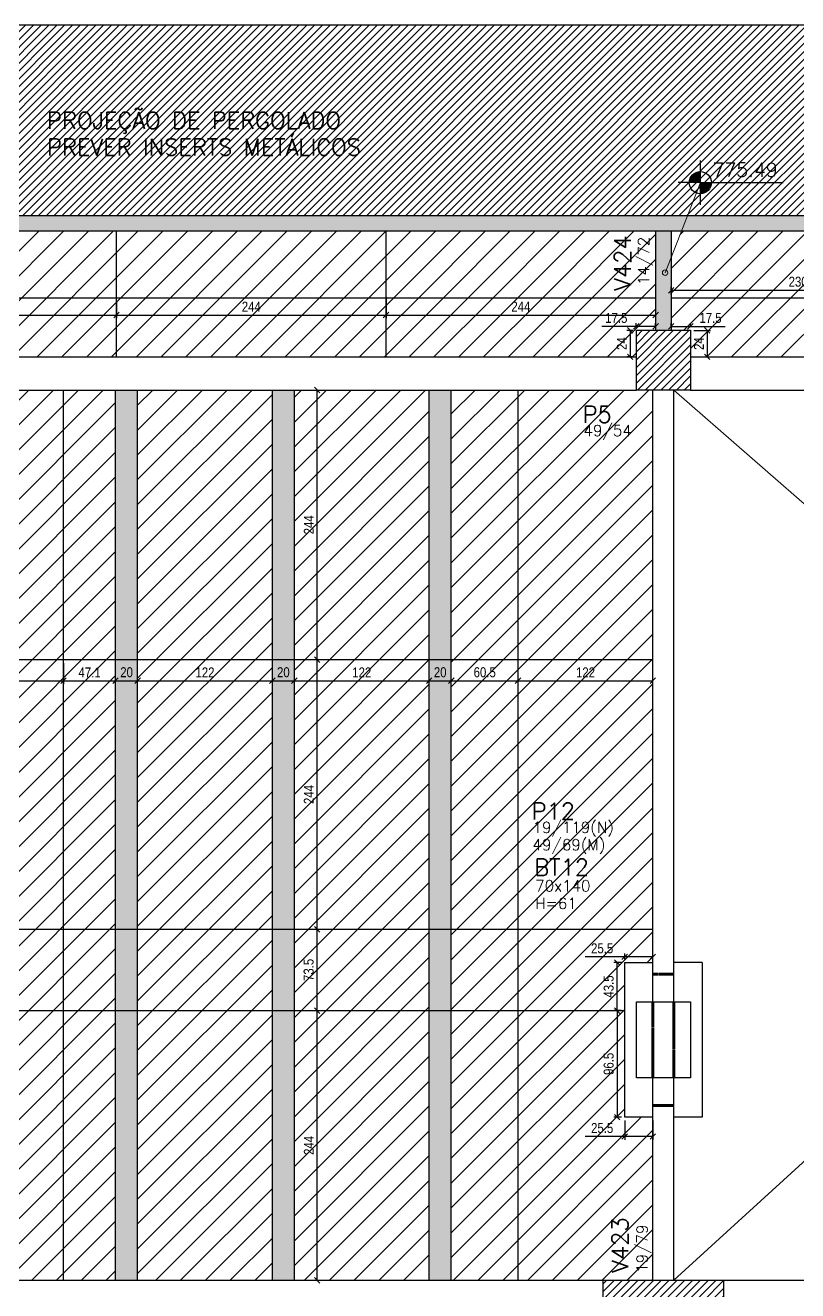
# Model space of a CAD drawing. Extents: x 8513 to 14085, y 7177 to 10799.
# Drawn here: x 10765 to 11464, y 8997 to 10142 of the extents above; entities that cross this region are included whole.
import ezdxf

# ---------------------------------------------------------------- set-up
doc = ezdxf.new("R2010")
doc.units = 0
doc.linetypes.add('FA_Tracejado_Pilar', pattern=[0.2, 0.1, -0.1])
for name, color, linetype in [('COTA', 241, 'Continuous'), ('Painéis', 200, 'Continuous'), ('Pilares', 5, 'Continuous'), ('VIGAS', 3, 'Continuous'), ('Vázio', 240, 'Continuous')]:
    doc.layers.add(name, color=color, linetype=linetype)
for name, color, linetype, lineweight in [('EST-PILAR', 7, 'Continuous', 9), ('EST-PILAR-TEXT', 7, 'Continuous', 9), ('EST-SIMB', 7, 'Continuous', 9), ('EST-SIMB-Spot Elevations', 7, 'Continuous', 9), ('EST-TEXT', 7, 'Continuous', 9), ('EST-VIGA', 7, 'Continuous', 30), ('EST-VIGA-TEXT', 7, 'Continuous', 9), ('Hachura', 253, 'Continuous', 9), ('REAPROVEITAMENTO', 7, 'Continuous', 9)]:
    doc.layers.add(name, color=color, linetype=linetype, lineweight=lineweight)
doc.styles.add('COTA TECNICA-50', font='techl___.ttf', dxfattribs={"height": 9})
doc.styles.add('RomanS_IV50', font='romans_IV50.ttf', dxfattribs={"height": 11.25})
doc.styles.add('RomanS_IV50_B', font='', dxfattribs={"height": 18.75})
doc.styles.add('RomanS_IV50_B_1', font='', dxfattribs={"height": 22.5})
doc.styles.get('RomanS_IV50_B').set_extended_font_data('RomanS_IV50', bold=True)
doc.styles.get('RomanS_IV50_B_1').set_extended_font_data('RomanS_IV50', bold=True)
doc.dimstyles.new('PAINEL', dxfattribs={"dimtxt": 9, "dimasz": 5, "dimexe": 3, "dimexo": 3, "dimgap": 3, "dimtad": 1, "dimdec": 1, "dimzin": 12, "dimdsep": 46, "dimtxsty": 'COTA TECNICA-50', "dimblk": 'OBLIQUE', "dimcen": 0, "dimclrd": 4, "dimclre": 4, "dimclrt": 1, "dimadec": 1, "dimazin": 3, "dimtfac": 1, "dimtdec": 1, "dimtmove": 0, "dimatfit": 3, "dimldrblk": 'OBLIQUE', "dimfxl": 1, "dimtolj": 1, "dimtzin": 12, "dimarcsym": 0})
pattern_1 = [(45, (9850.35, 9085.8404), (-3.535534, 3.535534), [])]
pattern_2 = [(45, (0, 166.471), (-11.22532, 11.22532), [])]

# ---------------------------------------------------------------- blocks, each defined once
blk = doc.blocks.new('Spot Elevations - Nivel_Planta-2363176-1º PAVIMENTO')
at = {"layer": 'EST-SIMB-Spot Elevations'}
h = blk.add_hatch(color=256, dxfattribs=at)
edge = h.paths.add_edge_path(flags=0)
edge.add_line((0, 0), (-0.2, 0))
edge.add_arc((0, 0), 0.2, 90, 180, ccw=False)
edge.add_line((0, 0.2), (0, 0))
h = blk.add_hatch(color=256, dxfattribs=at)
edge = h.paths.add_edge_path(flags=0)
edge.add_line((0, 0), (0.2, 0))
edge.add_arc((0, 0), 0.2, 270, 360, ccw=False)
edge.add_line((0, -0.2), (0, 0))
at = {"layer": 'EST-SIMB-Spot Elevations', "lineweight": 30}
for p, q in [((0, -0.4), (0, 0.4)), ((0, 0), (-0.4, 0)), ((0, 0), (1.5, 0))]:
    blk.add_line(p, q, dxfattribs=at)
at = {"layer": 'EST-SIMB-Spot Elevations'}
for p, q in [((0, -0.2), (0, 0.2)), ((0, -0.15), (0, 0.15))]:
    blk.add_line(p, q, dxfattribs=at)
at = {"layer": 'EST-SIMB-Spot Elevations', "lineweight": 30}
blk.add_circle((0, 0), 0.2, dxfattribs=at)
blk = doc.blocks.new('_Oblique')
at = {"color": 0, "linetype": 'ByBlock', "lineweight": -2}
blk.add_line((-0.5, -0.5), (0.5, 0.5), dxfattribs=at)
blk = doc.blocks.new('*D472')
at = {"layer": 'COTA', "color": 4, "lineweight": -2, "transparency": 16777216}
for p, q in [((11011.3, 9250.3), (11031.9, 9250.3)), ((11028.9, 9006.3), (11028.9, 9250.3)), ((11011.3, 9006.3), (11031.9, 9006.3))]:
    blk.add_line(p, q, dxfattribs=at)
at = {"layer": 'Defpoints', "color": 0, "transparency": 16777216}
for p in [(11008.3, 9250.3), (11028.9, 9250.3), (11008.3, 9006.3)]:
    blk.add_point(p, dxfattribs=at)
at = {"layer": 'COTA', "color": 4, "lineweight": -2, "transparency": 16777216, "xscale": 5, "yscale": 5, "zscale": 5}
for p, rotation in [((11028.9, 9250.3), 90), ((11028.9, 9006.3), 270)]:
    blk.add_blockref('_Oblique', p, dxfattribs=dict(at, rotation=rotation))
at = {"layer": 'COTA', "color": 1, "transparency": 16777216, "insert": (11021.4, 9128.3), "char_height": 9, "attachment_point": 5, "rotation": 90, "style": 'COTA TECNICA-50'}
blk.add_mtext('\\A1;244', dxfattribs=at)
blk = doc.blocks.new('*D473')
at = {"layer": 'COTA', "color": 4, "lineweight": -2, "transparency": 16777216}
for p, q in [((11028.9, 9250.3), (11028.9, 9323.8)), ((11011.3, 9250.3), (11031.9, 9250.3))]:
    blk.add_line(p, q, dxfattribs=at)
at = {"layer": 'Defpoints', "color": 0, "transparency": 16777216}
for p in [(11028.9, 9323.8), (11028.9, 9323.8), (11008.3, 9250.3)]:
    blk.add_point(p, dxfattribs=at)
at = {"layer": 'COTA', "color": 4, "lineweight": -2, "transparency": 16777216, "xscale": 5, "yscale": 5, "zscale": 5}
for p, rotation in [((11028.9, 9323.8), 90), ((11028.9, 9250.3), 270)]:
    blk.add_blockref('_Oblique', p, dxfattribs=dict(at, rotation=rotation))
at = {"layer": 'COTA', "color": 1, "transparency": 16777216, "insert": (11021.2, 9287.1), "char_height": 9, "attachment_point": 5, "rotation": 90, "style": 'COTA TECNICA-50'}
blk.add_mtext('\\A1;73.5', dxfattribs=at)
blk = doc.blocks.new('*D474')
at = {"layer": 'COTA', "color": 4, "lineweight": -2, "transparency": 16777216}
blk.add_line((11028.9, 9323.8), (11028.9, 9567.8), dxfattribs=at)
at = {"layer": 'Defpoints', "color": 0, "transparency": 16777216}
for p in [(11028.9, 9567.8), (11028.9, 9567.8), (11028.9, 9323.8)]:
    blk.add_point(p, dxfattribs=at)
at = {"layer": 'COTA', "color": 4, "lineweight": -2, "transparency": 16777216, "xscale": 5, "yscale": 5, "zscale": 5}
for p, rotation in [((11028.9, 9567.8), 90), ((11028.9, 9323.8), 270)]:
    blk.add_blockref('_Oblique', p, dxfattribs=dict(at, rotation=rotation))
at = {"layer": 'COTA', "color": 1, "transparency": 16777216, "insert": (11021.4, 9445.8), "char_height": 9, "attachment_point": 5, "rotation": 90, "style": 'COTA TECNICA-50'}
blk.add_mtext('\\A1;244', dxfattribs=at)
blk = doc.blocks.new('*D475')
at = {"layer": 'COTA', "color": 4, "lineweight": -2, "transparency": 16777216}
blk.add_line((11028.9, 9567.8), (11028.9, 9811.8), dxfattribs=at)
at = {"layer": 'Defpoints', "color": 0, "transparency": 16777216}
for p in [(11028.9, 9811.8), (11028.9, 9811.8), (11028.9, 9567.8)]:
    blk.add_point(p, dxfattribs=at)
at = {"layer": 'COTA', "color": 4, "lineweight": -2, "transparency": 16777216, "xscale": 5, "yscale": 5, "zscale": 5}
for p, rotation in [((11028.9, 9811.8), 90), ((11028.9, 9567.8), 270)]:
    blk.add_blockref('_Oblique', p, dxfattribs=dict(at, rotation=rotation))
at = {"layer": 'COTA', "color": 1, "transparency": 16777216, "insert": (11021.4, 9689.8), "char_height": 9, "attachment_point": 5, "rotation": 90, "style": 'COTA TECNICA-50'}
blk.add_mtext('\\A1;244', dxfattribs=at)
blk = doc.blocks.new('*D476')
at = {"layer": 'COTA', "color": 4, "lineweight": -2, "transparency": 16777216}
for p, q in [((10677.3, 9564.8), (10677.3, 9545.8)), ((10799.3, 9564.8), (10799.3, 9545.8)), ((10677.3, 9548.8), (10799.3, 9548.8))]:
    blk.add_line(p, q, dxfattribs=at)
at = {"layer": 'Defpoints', "color": 0, "transparency": 16777216}
for p in [(10677.3, 9567.8), (10799.3, 9567.8), (10799.3, 9548.8)]:
    blk.add_point(p, dxfattribs=at)
at = {"layer": 'COTA', "color": 4, "lineweight": -2, "transparency": 16777216, "xscale": 5, "yscale": 5, "zscale": 5, "rotation": 180}
blk.add_blockref('_Oblique', (10677.3, 9548.8), dxfattribs=at)
at = {"layer": 'COTA', "color": 4, "lineweight": -2, "transparency": 16777216, "xscale": 5, "yscale": 5, "zscale": 5}
blk.add_blockref('_Oblique', (10799.3, 9548.8), dxfattribs=at)
at = {"layer": 'COTA', "color": 1, "transparency": 16777216, "insert": (10738.3, 9556.3), "char_height": 9, "attachment_point": 5, "style": 'COTA TECNICA-50'}
blk.add_mtext('\\A1;122', dxfattribs=at)
blk = doc.blocks.new('*D477')
at = {"layer": 'COTA', "color": 4, "lineweight": -2, "transparency": 16777216}
for p, q in [((10799.3, 9564.8), (10799.3, 9545.8)), ((10799.3, 9548.8), (10846.4, 9548.8))]:
    blk.add_line(p, q, dxfattribs=at)
at = {"layer": 'Defpoints', "color": 0, "transparency": 16777216}
for p in [(10799.3, 9567.8), (10846.4, 9548.8), (10846.4, 9548.8)]:
    blk.add_point(p, dxfattribs=at)
at = {"layer": 'COTA', "color": 4, "lineweight": -2, "transparency": 16777216, "xscale": 5, "yscale": 5, "zscale": 5, "rotation": 180}
blk.add_blockref('_Oblique', (10799.3, 9548.8), dxfattribs=at)
at = {"layer": 'COTA', "color": 4, "lineweight": -2, "transparency": 16777216, "xscale": 5, "yscale": 5, "zscale": 5}
blk.add_blockref('_Oblique', (10846.4, 9548.8), dxfattribs=at)
at = {"layer": 'COTA', "color": 1, "transparency": 16777216, "insert": (10822.9, 9556.3), "char_height": 9, "attachment_point": 5, "style": 'COTA TECNICA-50'}
blk.add_mtext('\\A1;47.1', dxfattribs=at)
blk = doc.blocks.new('*D478')
at = {"layer": 'COTA', "color": 4, "lineweight": -2, "transparency": 16777216}
blk.add_line((10846.4, 9548.8), (10866.4, 9548.8), dxfattribs=at)
at = {"layer": 'Defpoints', "color": 0, "transparency": 16777216}
for p in [(10846.4, 9548.8), (10866.4, 9548.8), (10866.4, 9548.8)]:
    blk.add_point(p, dxfattribs=at)
at = {"layer": 'COTA', "color": 4, "lineweight": -2, "transparency": 16777216, "xscale": 5, "yscale": 5, "zscale": 5, "rotation": 180}
blk.add_blockref('_Oblique', (10846.4, 9548.8), dxfattribs=at)
at = {"layer": 'COTA', "color": 4, "lineweight": -2, "transparency": 16777216, "xscale": 5, "yscale": 5, "zscale": 5}
blk.add_blockref('_Oblique', (10866.4, 9548.8), dxfattribs=at)
at = {"layer": 'COTA', "color": 1, "transparency": 16777216, "insert": (10856.4, 9556.4), "char_height": 9, "attachment_point": 5, "style": 'COTA TECNICA-50'}
blk.add_mtext('\\A1;20', dxfattribs=at)
blk = doc.blocks.new('*D479')
at = {"layer": 'COTA', "color": 4, "lineweight": -2, "transparency": 16777216}
blk.add_line((10866.4, 9548.8), (10988.3, 9548.8), dxfattribs=at)
at = {"layer": 'Defpoints', "color": 0, "transparency": 16777216}
for p in [(10866.4, 9548.8), (10988.3, 9548.8), (10988.3, 9548.8)]:
    blk.add_point(p, dxfattribs=at)
at = {"layer": 'COTA', "color": 4, "lineweight": -2, "transparency": 16777216, "xscale": 5, "yscale": 5, "zscale": 5, "rotation": 180}
blk.add_blockref('_Oblique', (10866.4, 9548.8), dxfattribs=at)
at = {"layer": 'COTA', "color": 4, "lineweight": -2, "transparency": 16777216, "xscale": 5, "yscale": 5, "zscale": 5}
blk.add_blockref('_Oblique', (10988.3, 9548.8), dxfattribs=at)
at = {"layer": 'COTA', "color": 1, "transparency": 16777216, "insert": (10927.4, 9556.3), "char_height": 9, "attachment_point": 5, "style": 'COTA TECNICA-50'}
blk.add_mtext('\\A1;122', dxfattribs=at)
blk = doc.blocks.new('*D480')
at = {"layer": 'COTA', "color": 4, "lineweight": -2, "transparency": 16777216}
blk.add_line((10988.3, 9548.8), (11008.3, 9548.8), dxfattribs=at)
at = {"layer": 'Defpoints', "color": 0, "transparency": 16777216}
for p in [(10988.3, 9548.8), (11008.3, 9548.8), (11008.3, 9548.8)]:
    blk.add_point(p, dxfattribs=at)
at = {"layer": 'COTA', "color": 4, "lineweight": -2, "transparency": 16777216, "xscale": 5, "yscale": 5, "zscale": 5, "rotation": 180}
blk.add_blockref('_Oblique', (10988.3, 9548.8), dxfattribs=at)
at = {"layer": 'COTA', "color": 4, "lineweight": -2, "transparency": 16777216, "xscale": 5, "yscale": 5, "zscale": 5}
blk.add_blockref('_Oblique', (11008.3, 9548.8), dxfattribs=at)
at = {"layer": 'COTA', "color": 1, "transparency": 16777216, "insert": (10998.3, 9556.4), "char_height": 9, "attachment_point": 5, "style": 'COTA TECNICA-50'}
blk.add_mtext('\\A1;20', dxfattribs=at)
blk = doc.blocks.new('*D481')
at = {"layer": 'COTA', "color": 4, "lineweight": -2, "transparency": 16777216}
blk.add_line((11008.3, 9548.8), (11130.3, 9548.8), dxfattribs=at)
at = {"layer": 'Defpoints', "color": 0, "transparency": 16777216}
for p in [(11008.3, 9548.8), (11130.3, 9548.8), (11130.3, 9548.8)]:
    blk.add_point(p, dxfattribs=at)
at = {"layer": 'COTA', "color": 4, "lineweight": -2, "transparency": 16777216, "xscale": 5, "yscale": 5, "zscale": 5, "rotation": 180}
blk.add_blockref('_Oblique', (11008.3, 9548.8), dxfattribs=at)
at = {"layer": 'COTA', "color": 4, "lineweight": -2, "transparency": 16777216, "xscale": 5, "yscale": 5, "zscale": 5}
blk.add_blockref('_Oblique', (11130.3, 9548.8), dxfattribs=at)
at = {"layer": 'COTA', "color": 1, "transparency": 16777216, "insert": (11069.3, 9556.3), "char_height": 9, "attachment_point": 5, "style": 'COTA TECNICA-50'}
blk.add_mtext('\\A1;122', dxfattribs=at)
blk = doc.blocks.new('*D482')
at = {"layer": 'COTA', "color": 4, "lineweight": -2, "transparency": 16777216}
blk.add_line((11130.3, 9548.8), (11150.3, 9548.8), dxfattribs=at)
at = {"layer": 'Defpoints', "color": 0, "transparency": 16777216}
for p in [(11130.3, 9548.8), (11150.3, 9548.8), (11150.3, 9548.8)]:
    blk.add_point(p, dxfattribs=at)
at = {"layer": 'COTA', "color": 4, "lineweight": -2, "transparency": 16777216, "xscale": 5, "yscale": 5, "zscale": 5, "rotation": 180}
blk.add_blockref('_Oblique', (11130.3, 9548.8), dxfattribs=at)
at = {"layer": 'COTA', "color": 4, "lineweight": -2, "transparency": 16777216, "xscale": 5, "yscale": 5, "zscale": 5}
blk.add_blockref('_Oblique', (11150.3, 9548.8), dxfattribs=at)
at = {"layer": 'COTA', "color": 1, "transparency": 16777216, "insert": (11140.3, 9556.4), "char_height": 9, "attachment_point": 5, "style": 'COTA TECNICA-50'}
blk.add_mtext('\\A1;20', dxfattribs=at)
blk = doc.blocks.new('*D483')
at = {"layer": 'COTA', "color": 4, "lineweight": -2, "transparency": 16777216}
blk.add_line((11150.3, 9548.8), (11210.8, 9548.8), dxfattribs=at)
at = {"layer": 'Defpoints', "color": 0, "transparency": 16777216}
for p in [(11150.3, 9548.8), (11210.8, 9548.8), (11210.8, 9548.8)]:
    blk.add_point(p, dxfattribs=at)
at = {"layer": 'COTA', "color": 4, "lineweight": -2, "transparency": 16777216, "xscale": 5, "yscale": 5, "zscale": 5, "rotation": 180}
blk.add_blockref('_Oblique', (11150.3, 9548.8), dxfattribs=at)
at = {"layer": 'COTA', "color": 4, "lineweight": -2, "transparency": 16777216, "xscale": 5, "yscale": 5, "zscale": 5}
blk.add_blockref('_Oblique', (11210.8, 9548.8), dxfattribs=at)
at = {"layer": 'COTA', "color": 1, "transparency": 16777216, "insert": (11180.6, 9556.4), "char_height": 9, "attachment_point": 5, "style": 'COTA TECNICA-50'}
blk.add_mtext('\\A1;60.5', dxfattribs=at)
blk = doc.blocks.new('*D484')
at = {"layer": 'COTA', "color": 4, "lineweight": -2, "transparency": 16777216}
blk.add_line((11210.8, 9548.8), (11332.8, 9548.8), dxfattribs=at)
at = {"layer": 'Defpoints', "color": 0, "transparency": 16777216}
for p in [(11210.8, 9548.8), (11332.8, 9548.8), (11332.8, 9548.8)]:
    blk.add_point(p, dxfattribs=at)
at = {"layer": 'COTA', "color": 4, "lineweight": -2, "transparency": 16777216, "xscale": 5, "yscale": 5, "zscale": 5, "rotation": 180}
blk.add_blockref('_Oblique', (11210.8, 9548.8), dxfattribs=at)
at = {"layer": 'COTA', "color": 4, "lineweight": -2, "transparency": 16777216, "xscale": 5, "yscale": 5, "zscale": 5}
blk.add_blockref('_Oblique', (11332.8, 9548.8), dxfattribs=at)
at = {"layer": 'COTA', "color": 1, "transparency": 16777216, "insert": (11271.8, 9556.3), "char_height": 9, "attachment_point": 5, "style": 'COTA TECNICA-50'}
blk.add_mtext('\\A1;122', dxfattribs=at)
blk = doc.blocks.new('*D485')
at = {"layer": 'COTA', "color": 4, "lineweight": -2, "transparency": 16777216}
for p, q in [((11304.3, 9293.8), (11297.5, 9293.8)), ((11300.5, 9250.3), (11300.5, 9293.8)), ((11304.3, 9250.3), (11297.5, 9250.3))]:
    blk.add_line(p, q, dxfattribs=at)
at = {"layer": 'Defpoints', "color": 0, "transparency": 16777216}
for p in [(11300.5, 9293.8), (11307.3, 9293.8), (11307.3, 9250.3)]:
    blk.add_point(p, dxfattribs=at)
at = {"layer": 'COTA', "color": 4, "lineweight": -2, "transparency": 16777216, "xscale": 5, "yscale": 5, "zscale": 5}
for p, rotation in [((11300.5, 9293.8), 90), ((11300.5, 9250.3), 270)]:
    blk.add_blockref('_Oblique', p, dxfattribs=dict(at, rotation=rotation))
at = {"layer": 'COTA', "color": 1, "transparency": 16777216, "insert": (11292.8, 9272.1), "char_height": 9, "attachment_point": 5, "rotation": 90, "style": 'COTA TECNICA-50'}
blk.add_mtext('\\A1;43.5', dxfattribs=at)
blk = doc.blocks.new('*D486')
at = {"layer": 'COTA', "color": 4, "lineweight": -2, "transparency": 16777216}
for p, q in [((11307.3, 9299), (11271.5, 9299)), ((11307.3, 9296.8), (11307.3, 9302)), ((11332.8, 9299), (11307.3, 9299)), ((11332.8, 9296.8), (11332.8, 9302))]:
    blk.add_line(p, q, dxfattribs=at)
at = {"layer": 'Defpoints', "color": 0, "transparency": 16777216}
for p in [(11307.3, 9299), (11307.3, 9293.8), (11332.8, 9293.8)]:
    blk.add_point(p, dxfattribs=at)
at = {"layer": 'COTA', "color": 4, "lineweight": -2, "transparency": 16777216, "xscale": 5, "yscale": 5, "zscale": 5, "rotation": 180}
blk.add_blockref('_Oblique', (11307.3, 9299), dxfattribs=at)
at = {"layer": 'COTA', "color": 4, "lineweight": -2, "transparency": 16777216, "xscale": 5, "yscale": 5, "zscale": 5}
blk.add_blockref('_Oblique', (11332.8, 9299), dxfattribs=at)
at = {"layer": 'COTA', "color": 1, "transparency": 16777216, "insert": (11286.9, 9306.6), "char_height": 9, "attachment_point": 5, "style": 'COTA TECNICA-50'}
blk.add_mtext('\\A1;25.5', dxfattribs=at)
blk = doc.blocks.new('*D487')
at = {"layer": 'COTA', "color": 4, "lineweight": -2, "transparency": 16777216}
for p, q in [((11304.3, 9250.3), (11297.5, 9250.3)), ((11300.5, 9250.3), (11300.5, 9153.8)), ((11304.3, 9153.8), (11297.5, 9153.8))]:
    blk.add_line(p, q, dxfattribs=at)
at = {"layer": 'Defpoints', "color": 0, "transparency": 16777216}
for p in [(11307.3, 9250.3), (11300.5, 9153.8), (11307.3, 9153.8)]:
    blk.add_point(p, dxfattribs=at)
at = {"layer": 'COTA', "color": 4, "lineweight": -2, "transparency": 16777216, "xscale": 5, "yscale": 5, "zscale": 5}
for p, rotation in [((11300.5, 9250.3), 90), ((11300.5, 9153.8), 270)]:
    blk.add_blockref('_Oblique', p, dxfattribs=dict(at, rotation=rotation))
at = {"layer": 'COTA', "color": 1, "transparency": 16777216, "insert": (11292.8, 9202.1), "char_height": 9, "attachment_point": 5, "rotation": 90, "style": 'COTA TECNICA-50'}
blk.add_mtext('\\A1;96.5', dxfattribs=at)
blk = doc.blocks.new('*D488')
at = {"layer": 'COTA', "color": 4, "lineweight": -2, "transparency": 16777216}
for p, q in [((11307.3, 9150.8), (11307.3, 9133.4)), ((11332.8, 9150.8), (11332.8, 9133.4)), ((11307.3, 9136.4), (11271.5, 9136.4)), ((11332.8, 9136.4), (11307.3, 9136.4))]:
    blk.add_line(p, q, dxfattribs=at)
at = {"layer": 'Defpoints', "color": 0, "transparency": 16777216}
for p in [(11307.3, 9153.8), (11332.8, 9153.8), (11307.3, 9136.4)]:
    blk.add_point(p, dxfattribs=at)
at = {"layer": 'COTA', "color": 4, "lineweight": -2, "transparency": 16777216, "xscale": 5, "yscale": 5, "zscale": 5, "rotation": 180}
blk.add_blockref('_Oblique', (11307.3, 9136.4), dxfattribs=at)
at = {"layer": 'COTA', "color": 4, "lineweight": -2, "transparency": 16777216, "xscale": 5, "yscale": 5, "zscale": 5}
blk.add_blockref('_Oblique', (11332.8, 9136.4), dxfattribs=at)
at = {"layer": 'COTA', "color": 1, "transparency": 16777216, "insert": (11286.9, 9144), "char_height": 9, "attachment_point": 5, "style": 'COTA TECNICA-50'}
blk.add_mtext('\\A1;25.5', dxfattribs=at)
blk = doc.blocks.new('*D520')
at = {"layer": 'COTA', "color": 4, "lineweight": -2, "transparency": 16777216}
for p, q in [((10603.3, 9892.3), (10603.3, 9876.7)), ((10847.3, 9892.3), (10847.3, 9876.7)), ((10603.3, 9879.7), (10847.3, 9879.7))]:
    blk.add_line(p, q, dxfattribs=at)
at = {"layer": 'Defpoints', "color": 0, "transparency": 16777216}
for p in [(10603.3, 9895.3), (10847.3, 9895.3), (10847.3, 9879.7)]:
    blk.add_point(p, dxfattribs=at)
at = {"layer": 'COTA', "color": 4, "lineweight": -2, "transparency": 16777216, "xscale": 5, "yscale": 5, "zscale": 5, "rotation": 180}
blk.add_blockref('_Oblique', (10603.3, 9879.7), dxfattribs=at)
at = {"layer": 'COTA', "color": 4, "lineweight": -2, "transparency": 16777216, "xscale": 5, "yscale": 5, "zscale": 5}
blk.add_blockref('_Oblique', (10847.3, 9879.7), dxfattribs=at)
at = {"layer": 'COTA', "color": 1, "transparency": 16777216, "insert": (10725.3, 9887.3), "char_height": 9, "attachment_point": 5, "style": 'COTA TECNICA-50'}
blk.add_mtext('\\A1;244', dxfattribs=at)
blk = doc.blocks.new('*D521')
at = {"layer": 'COTA', "color": 4, "lineweight": -2, "transparency": 16777216}
for p, q in [((11091.3, 9895.8), (11091.3, 9876.7)), ((10847.3, 9892.3), (10847.3, 9876.7)), ((10847.3, 9879.7), (11091.3, 9879.7))]:
    blk.add_line(p, q, dxfattribs=at)
at = {"layer": 'Defpoints', "color": 0, "transparency": 16777216}
for p in [(10847.3, 9895.3), (11091.3, 9898.8), (11091.3, 9879.7)]:
    blk.add_point(p, dxfattribs=at)
at = {"layer": 'COTA', "color": 4, "lineweight": -2, "transparency": 16777216, "xscale": 5, "yscale": 5, "zscale": 5, "rotation": 180}
blk.add_blockref('_Oblique', (10847.3, 9879.7), dxfattribs=at)
at = {"layer": 'COTA', "color": 4, "lineweight": -2, "transparency": 16777216, "xscale": 5, "yscale": 5, "zscale": 5}
blk.add_blockref('_Oblique', (11091.3, 9879.7), dxfattribs=at)
at = {"layer": 'COTA', "color": 1, "transparency": 16777216, "insert": (10969.3, 9887.3), "char_height": 9, "attachment_point": 5, "style": 'COTA TECNICA-50'}
blk.add_mtext('\\A1;244', dxfattribs=at)
blk = doc.blocks.new('*D522')
at = {"layer": 'COTA', "color": 4, "lineweight": -2, "transparency": 16777216}
for p, q in [((11091.3, 9892.3), (11091.3, 9876.7)), ((11335.3, 9892.3), (11335.3, 9876.7)), ((11091.3, 9879.7), (11335.3, 9879.7))]:
    blk.add_line(p, q, dxfattribs=at)
at = {"layer": 'Defpoints', "color": 0, "transparency": 16777216}
for p in [(11091.3, 9895.3), (11335.3, 9895.3), (11335.3, 9879.7)]:
    blk.add_point(p, dxfattribs=at)
at = {"layer": 'COTA', "color": 4, "lineweight": -2, "transparency": 16777216, "xscale": 5, "yscale": 5, "zscale": 5, "rotation": 180}
blk.add_blockref('_Oblique', (11091.3, 9879.7), dxfattribs=at)
at = {"layer": 'COTA', "color": 4, "lineweight": -2, "transparency": 16777216, "xscale": 5, "yscale": 5, "zscale": 5}
blk.add_blockref('_Oblique', (11335.3, 9879.7), dxfattribs=at)
at = {"layer": 'COTA', "color": 1, "transparency": 16777216, "insert": (11213.3, 9887.3), "char_height": 9, "attachment_point": 5, "style": 'COTA TECNICA-50'}
blk.add_mtext('\\A1;244', dxfattribs=at)
blk = doc.blocks.new('*D523')
at = {"layer": 'COTA', "color": 4, "lineweight": -2, "transparency": 16777216}
for p, q in [((11317.8, 9868.8), (11317.8, 9872.4)), ((11335.3, 9868.8), (11335.3, 9872.4)), ((11317.8, 9869.4), (11286.6, 9869.4)), ((11335.3, 9869.4), (11317.8, 9869.4))]:
    blk.add_line(p, q, dxfattribs=at)
at = {"layer": 'Defpoints', "color": 0, "transparency": 16777216}
for p in [(11317.8, 9869.4), (11317.8, 9865.8), (11335.3, 9865.8)]:
    blk.add_point(p, dxfattribs=at)
at = {"layer": 'COTA', "color": 4, "lineweight": -2, "transparency": 16777216, "xscale": 5, "yscale": 5, "zscale": 5, "rotation": 180}
blk.add_blockref('_Oblique', (11317.8, 9869.4), dxfattribs=at)
at = {"layer": 'COTA', "color": 4, "lineweight": -2, "transparency": 16777216, "xscale": 5, "yscale": 5, "zscale": 5}
blk.add_blockref('_Oblique', (11335.3, 9869.4), dxfattribs=at)
at = {"layer": 'COTA', "color": 1, "transparency": 16777216, "insert": (11299.7, 9877), "char_height": 9, "attachment_point": 5, "style": 'COTA TECNICA-50'}
blk.add_mtext('\\A1;17.5', dxfattribs=at)
blk = doc.blocks.new('*D524')
at = {"layer": 'COTA', "color": 4, "lineweight": -2, "transparency": 16777216}
for p, q in [((11314.8, 9865.8), (11309.3, 9865.8)), ((11312.3, 9865.8), (11312.3, 9841.8)), ((11314.8, 9841.8), (11309.3, 9841.8))]:
    blk.add_line(p, q, dxfattribs=at)
at = {"layer": 'Defpoints', "color": 0, "transparency": 16777216}
for p in [(11317.8, 9865.8), (11312.3, 9841.8), (11317.8, 9841.8)]:
    blk.add_point(p, dxfattribs=at)
at = {"layer": 'COTA', "color": 4, "lineweight": -2, "transparency": 16777216, "xscale": 5, "yscale": 5, "zscale": 5}
for p, rotation in [((11312.3, 9865.8), 90), ((11312.3, 9841.8), 270)]:
    blk.add_blockref('_Oblique', p, dxfattribs=dict(at, rotation=rotation))
at = {"layer": 'COTA', "color": 1, "transparency": 16777216, "insert": (11304.7, 9853.8), "char_height": 9, "attachment_point": 5, "rotation": 90, "style": 'COTA TECNICA-50'}
blk.add_mtext('\\A1;24', dxfattribs=at)
blk = doc.blocks.new('*D525')
at = {"layer": 'COTA', "color": 4, "lineweight": -2, "transparency": 16777216}
for p, q in [((11349.3, 9868.8), (11349.3, 9872.4)), ((11366.8, 9868.8), (11366.8, 9872.4)), ((11349.3, 9869.4), (11366.8, 9869.4)), ((11366.8, 9869.4), (11398.1, 9869.4))]:
    blk.add_line(p, q, dxfattribs=at)
at = {"layer": 'Defpoints', "color": 0, "transparency": 16777216}
for p in [(11349.3, 9865.8), (11366.8, 9869.4), (11366.8, 9865.8)]:
    blk.add_point(p, dxfattribs=at)
at = {"layer": 'COTA', "color": 4, "lineweight": -2, "transparency": 16777216, "xscale": 5, "yscale": 5, "zscale": 5, "rotation": 180}
blk.add_blockref('_Oblique', (11349.3, 9869.4), dxfattribs=at)
at = {"layer": 'COTA', "color": 4, "lineweight": -2, "transparency": 16777216, "xscale": 5, "yscale": 5, "zscale": 5}
blk.add_blockref('_Oblique', (11366.8, 9869.4), dxfattribs=at)
at = {"layer": 'COTA', "color": 1, "transparency": 16777216, "insert": (11385, 9877), "char_height": 9, "attachment_point": 5, "style": 'COTA TECNICA-50'}
blk.add_mtext('\\A1;17.5', dxfattribs=at)
blk = doc.blocks.new('*D526')
at = {"layer": 'COTA', "color": 4, "lineweight": -2, "transparency": 16777216}
for p, q in [((11369.8, 9865.8), (11385, 9865.8)), ((11382, 9865.8), (11382, 9841.8)), ((11369.8, 9841.8), (11385, 9841.8))]:
    blk.add_line(p, q, dxfattribs=at)
at = {"layer": 'Defpoints', "color": 0, "transparency": 16777216}
for p in [(11366.8, 9865.8), (11366.8, 9841.8), (11382, 9841.8)]:
    blk.add_point(p, dxfattribs=at)
at = {"layer": 'COTA', "color": 4, "lineweight": -2, "transparency": 16777216, "xscale": 5, "yscale": 5, "zscale": 5}
for p, rotation in [((11382, 9865.8), 90), ((11382, 9841.8), 270)]:
    blk.add_blockref('_Oblique', p, dxfattribs=dict(at, rotation=rotation))
at = {"layer": 'COTA', "color": 1, "transparency": 16777216, "insert": (11374.5, 9853.8), "char_height": 9, "attachment_point": 5, "rotation": 90, "style": 'COTA TECNICA-50'}
blk.add_mtext('\\A1;24', dxfattribs=at)
blk = doc.blocks.new('*D527')
at = {"layer": 'COTA', "color": 4, "lineweight": -2, "transparency": 16777216}
for p, q in [((11349.3, 9898.3), (11349.3, 9905.1)), ((11579.3, 9898.3), (11579.3, 9905.1)), ((11349.3, 9902.1), (11579.3, 9902.1))]:
    blk.add_line(p, q, dxfattribs=at)
at = {"layer": 'Defpoints', "color": 0, "transparency": 16777216}
for p in [(11349.3, 9895.3), (11579.3, 9902.1), (11579.3, 9895.3)]:
    blk.add_point(p, dxfattribs=at)
at = {"layer": 'COTA', "color": 4, "lineweight": -2, "transparency": 16777216, "xscale": 5, "yscale": 5, "zscale": 5, "rotation": 180}
blk.add_blockref('_Oblique', (11349.3, 9902.1), dxfattribs=at)
at = {"layer": 'COTA', "color": 4, "lineweight": -2, "transparency": 16777216, "xscale": 5, "yscale": 5, "zscale": 5}
blk.add_blockref('_Oblique', (11579.3, 9902.1), dxfattribs=at)
at = {"layer": 'COTA', "color": 1, "transparency": 16777216, "insert": (11464.3, 9909.8), "char_height": 9, "attachment_point": 5, "style": 'COTA TECNICA-50'}
blk.add_mtext('\\A1;230', dxfattribs=at)

msp = doc.modelspace()

# ---------------------------------------------------------------- hatches: boundary and pattern name
at = {"layer": 'EST-SIMB', "lineweight": 20, "true_color": 0xff0000}
h = msp.add_hatch(dxfattribs=at)
h.set_pattern_fill('FP_1', color=1, style=0, pattern_type=2)
h.set_pattern_definition(pattern_1)
h.paths.add_polyline_path([(11755.428, 9969.84), (12067.35, 9969.84), (12067.35, 10141.84), (9673.35, 10141.84), (9673.35, 9969.84), (11341.797, 9969.84)], flags=0)
at = {"layer": 'EST-VIGA', "true_color": 0xe1e1e1}
for points in [[(10928.167, 9955.84), (12437.85, 9955.84), (12437.85, 9969.84), (9864.35, 9969.84), (9864.35, 9955.84), (10514.537, 9955.84)], [(11341.797, 9865.84), (11349.35, 9865.84), (11349.35, 9955.84), (11335.35, 9955.84), (11335.35, 9865.84)]]:
    msp.add_hatch(color=254, dxfattribs=at).paths.add_polyline_path(points, flags=0)
at = {"layer": 'Hachura'}
h = msp.add_hatch(color=256, dxfattribs=at)
h.dxf.hatch_style = 1
h.paths.add_polyline_path([(10846.4, 9006.34), (10866.4, 9006.34), (10866.4, 9250.34), (10846.4, 9250.34)])
h.paths.add_polyline_path([(10846.4, 9250.34), (10866.4, 9250.34), (10866.4, 9323.84), (10846.4, 9323.84)])
h.paths.add_polyline_path([(10846.4, 9323.84), (10866.4, 9323.84), (10866.4, 9567.84), (10846.4, 9567.84)])
h.paths.add_polyline_path([(10846.4, 9567.84), (10866.4, 9567.84), (10866.4, 9811.84), (10846.4, 9811.84)])
h.paths.add_polyline_path([(11008.35, 9811.84), (10988.35, 9811.84), (10988.35, 9567.84), (11008.35, 9567.84)])
h.paths.add_polyline_path([(10988.35, 9323.84), (11008.35, 9323.84), (11008.35, 9567.84), (10988.35, 9567.84)])
h.paths.add_polyline_path([(10988.35, 9250.34), (11008.35, 9250.34), (11008.35, 9323.84), (10988.35, 9323.84)])
h.paths.add_polyline_path([(10988.35, 9006.34), (11008.35, 9006.34), (11008.35, 9250.34), (10988.35, 9250.34)])
h.paths.add_polyline_path([(11130.35, 9006.34), (11150.35, 9006.34), (11150.35, 9250.34), (11130.35, 9250.34)])
h.paths.add_polyline_path([(11150.35, 9323.84), (11130.35, 9323.84), (11130.35, 9250.34), (11150.35, 9250.34)])
h.paths.add_polyline_path([(11130.35, 9323.84), (11150.35, 9323.84), (11150.35, 9567.84), (11130.35, 9567.84)])
h.paths.add_polyline_path([(11150.35, 9811.84), (11130.35, 9811.84), (11130.35, 9567.84), (11150.35, 9567.84)])
at = {"layer": 'Pilares'}
h = msp.add_hatch(dxfattribs=at)
h.set_pattern_fill('FP_1', color=5, style=0, pattern_type=2)
h.set_pattern_definition(pattern_1)
h.paths.add_polyline_path([(11317.85, 9811.84), (11366.85, 9811.84), (11366.85, 9865.84), (11317.85, 9865.84)], flags=0)
h = msp.add_hatch(dxfattribs=at)
h.set_pattern_fill('FP_1', color=5, style=0, pattern_type=2)
h.set_pattern_definition(pattern_1)
h.paths.add_polyline_path([(11396.85, 8987.34), (11396.85, 9006.34), (11287.85, 9006.34), (11287.85, 8987.34)], flags=0)
at = {"layer": 'REAPROVEITAMENTO'}
h = msp.add_hatch(dxfattribs=at)
h.set_pattern_fill('ANSI31', color=251, scale=5, style=0)
h.set_pattern_definition(pattern_2)
h.paths.add_polyline_path([(11091.35, 9955.84), (11091.35, 9895.34), (11335.35, 9895.34), (11335.35, 9955.84)])
h.paths.add_polyline_path([(10847.35, 9895.34), (10847.35, 9841.84), (11091.35, 9841.84), (11091.35, 9895.34)])
h.paths.add_polyline_path([(10847.35, 9955.84), (10847.35, 9895.34), (11091.35, 9895.34), (11091.35, 9955.84)])
h.paths.add_polyline_path([(10847.35, 9895.34), (10847.35, 9955.84), (10603.35, 9955.84), (10603.35, 9895.34)])
h.paths.add_polyline_path([(10603.35, 9895.34), (10603.35, 9865.84), (10626.85, 9865.84), (10626.85, 9841.84), (10847.35, 9841.84), (10847.35, 9895.34)])
h.paths.add_polyline_path([(10359.35, 9895.34), (10359.35, 9841.84), (10577.85, 9841.84), (10577.85, 9865.84), (10603.35, 9865.84), (10603.35, 9895.34)])
h.paths.add_polyline_path([(10603.35, 9895.34), (10603.35, 9955.84), (10359.35, 9955.84), (10359.35, 9895.34)])
h.paths.add_polyline_path([(10359.35, 9895.34), (10359.35, 9955.84), (10115.35, 9955.84), (10115.35, 9895.34)])
h.paths.add_polyline_path([(10359.35, 9841.84), (10359.35, 9895.34), (10115.35, 9895.34), (10115.35, 9841.84)])
h.paths.add_polyline_path([(10115.35, 9841.84), (10115.35, 9895.34), (9879.35, 9895.34), (9879.35, 9841.84)])
h.paths.add_polyline_path([(10115.35, 9895.34), (10115.35, 9955.84), (9993.35, 9955.84), (9993.35, 9895.34)])
h.paths.add_polyline_path([(9993.35, 9955.84), (9864.35, 9955.84), (9864.35, 9896.84), (9879.35, 9896.84), (9993.35, 9896.723)])
h = msp.add_hatch(dxfattribs=at)
h.set_pattern_fill('ANSI31', color=251, scale=5, style=0)
h.set_pattern_definition(pattern_2)
h.paths.add_polyline_path([(12193.85, 9910.84), (12193.85, 9865.84), (12422.85, 9865.84), (12437.85, 9865.84), (12437.85, 9910.84)])
h.paths.add_polyline_path([(12437.85, 9910.84), (12437.85, 9955.84), (12193.85, 9955.84), (12193.85, 9910.84), (12253.6, 9910.84), (12253.6, 9921.09, -0.41421356), (12243.6, 9931.09, -1), (12263.6, 9931.09, -0.41421356), (12253.6, 9921.09), (12253.6, 9910.84)])
h.paths.add_polyline_path([(12193.85, 9910.84), (12193.85, 9955.84), (12101.609, 9955.84), (12097.35, 9944.998), (12097.35, 9910.84)])
h.paths.add_polyline_path([(12193.85, 9910.84), (12097.35, 9910.84), (12097.35, 9865.84), (12106.85, 9865.84), (12193.85, 9865.84)])
h.paths.add_polyline_path([(12057.85, 9841.84), (12057.85, 9865.84), (12067.35, 9865.84), (12067.35, 9895.34), (11823.35, 9895.34), (11823.35, 9841.84)])
h.paths.add_polyline_path([(11823.35, 9841.84), (11823.35, 9895.34), (11579.35, 9895.34), (11579.35, 9841.84)])
h.paths.add_polyline_path([(11349.35, 9895.34), (11349.35, 9865.84), (11366.85, 9865.84), (11366.85, 9841.84), (11579.35, 9841.84), (11579.35, 9895.34)])
h.paths.add_polyline_path([(11358.691, 9955.84), (11349.35, 9931.969), (11349.35, 9895.34), (11579.35, 9895.34), (11579.35, 9955.84)])
h.paths.add_polyline_path([(11823.35, 9895.34), (11823.35, 9955.84), (11579.35, 9955.84), (11579.35, 9895.34)])
h.paths.add_polyline_path([(11823.35, 9955.84), (11823.35, 9895.34), (12067.35, 9895.34), (12067.35, 9955.84)])
h = msp.add_hatch(dxfattribs=at)
h.set_pattern_fill('ANSI31', color=251, scale=5, style=0)
h.set_pattern_definition(pattern_2)
h.paths.add_polyline_path([(11317.85, 9841.84), (11317.85, 9865.84), (11335.35, 9865.84), (11335.35, 9895.34), (11091.35, 9895.34), (11091.35, 9841.84)])
h = msp.add_hatch(dxfattribs=at)
h.set_pattern_fill('ANSI31', color=251, scale=5, style=0)
h.set_pattern_definition(pattern_2)
h.paths.add_polyline_path([(10677.35, 9567.84), (10799.35, 9567.84), (10799.35, 9811.84), (10677.35, 9811.84)])
h.paths.add_polyline_path([(10677.35, 9323.84), (10799.35, 9323.84), (10799.35, 9567.84), (10677.35, 9567.84)])
h.paths.add_polyline_path([(10799.35, 9250.34), (10799.35, 9323.84), (10677.35, 9323.84), (10677.35, 9250.34)])
h.paths.add_polyline_path([(10677.35, 9081.34), (10677.35, 9006.34), (10799.35, 9006.34), (10799.35, 9250.34), (10677.35, 9250.34)])
h.paths.add_polyline_path([(10799.35, 9006.34), (10846.4, 9006.34), (10846.4, 9250.34), (10799.35, 9250.34)])
h.paths.add_polyline_path([(10799.35, 9250.34), (10846.4, 9250.34), (10846.4, 9323.84), (10799.35, 9323.84)])
h.paths.add_polyline_path([(10799.35, 9323.84), (10846.4, 9323.84), (10846.4, 9567.84), (10799.35, 9567.84)])
h.paths.add_polyline_path([(10846.4, 9811.84), (10799.35, 9811.84), (10799.35, 9567.84), (10846.4, 9567.84)])
h.paths.add_polyline_path([(10988.35, 9567.84), (10988.35, 9811.84), (10866.4, 9811.84), (10866.4, 9567.84)])
h.paths.add_polyline_path([(10988.35, 9567.84), (10866.4, 9567.84), (10866.4, 9323.84), (10988.35, 9323.84)])
h.paths.add_polyline_path([(10988.35, 9250.34), (10988.35, 9323.84), (10866.4, 9323.84), (10866.4, 9250.34)])
h.paths.add_polyline_path([(10988.35, 9250.34), (10866.4, 9250.34), (10866.4, 9006.34), (10988.35, 9006.34)])
h.paths.add_polyline_path([(11130.35, 9250.34), (11008.35, 9250.34), (11008.35, 9006.34), (11130.35, 9006.34)])
h.paths.add_polyline_path([(11130.35, 9250.34), (11130.35, 9323.84), (11008.35, 9323.84), (11008.35, 9250.34)])
h.paths.add_polyline_path([(11008.35, 9323.84), (11130.35, 9323.84), (11130.35, 9567.84), (11008.35, 9567.84)])
h.paths.add_polyline_path([(11130.35, 9567.84), (11130.35, 9811.84), (11008.35, 9811.84), (11008.35, 9567.84)])
h.paths.add_polyline_path([(11210.85, 9811.84), (11150.35, 9811.84), (11150.35, 9567.84), (11210.85, 9567.84)])
h.paths.add_polyline_path([(11210.85, 9567.84), (11150.35, 9567.84), (11150.35, 9323.84), (11210.85, 9323.84)])
h.paths.add_polyline_path([(11150.35, 9250.34), (11210.85, 9250.34), (11210.85, 9323.84), (11150.35, 9323.84)])
h.paths.add_polyline_path([(11210.85, 9250.34), (11150.35, 9250.34), (11150.35, 9006.34), (11210.85, 9006.34)])
h.paths.add_polyline_path([(11210.85, 9006.34), (11287.85, 9006.34), (11332.85, 9006.34), (11332.85, 9153.84), (11307.35, 9153.84), (11307.35, 9250.34), (11210.85, 9250.34)])
h.paths.add_polyline_path([(11210.85, 9323.84), (11210.85, 9250.34), (11307.35, 9250.34), (11307.35, 9293.84), (11332.85, 9293.84), (11332.85, 9323.84)])
h.paths.add_polyline_path([(11332.85, 9567.84), (11210.85, 9567.84), (11210.85, 9323.84), (11332.85, 9323.84)])
h.paths.add_polyline_path([(11332.85, 9811.84), (11317.85, 9811.84), (11210.85, 9811.84), (11210.85, 9567.84), (11332.85, 9567.84)])

# ---------------------------------------------------------------- linework, layer by layer
at = {"layer": 'EST-PILAR', "linetype": 'FA_Tracejado_Pilar', "lineweight": 60}
for p, q in [((11332.85, 9283.34), (11351.85, 9283.34)), ((11332.85, 9189.345), (11332.85, 9258.335)), ((11351.85, 9258.335), (11351.85, 9189.345)), ((11351.85, 9164.34), (11332.85, 9164.34))]:
    msp.add_line(p, q, dxfattribs=at)
at = {"layer": 'EST-SIMB-Spot Elevations'}
msp.add_line((11343.875, 9917.978), (11375.771, 9999.489), dxfattribs=at)
msp.add_circle((11343.875, 9917.978), 2.5, dxfattribs=at)
at = {"layer": 'Painéis', "ltscale": 70}
for p, q in [((10847.35, 9841.84), (10847.35, 9955.84)), ((11091.35, 9841.84), (11091.35, 9955.84)), ((9879.35, 9895.34), (11335.35, 9895.34)), ((11349.35, 9895.34), (12067.35, 9895.34)), ((10799.35, 9006.34), (10799.35, 9811.84)), ((10846.4, 9006.34), (10846.4, 9811.84)), ((10866.4, 9006.34), (10866.4, 9811.84)), ((10988.35, 9006.34), (10988.35, 9811.84)), ((11008.35, 9006.34), (11008.35, 9811.84)), ((11130.35, 9006.34), (11130.35, 9811.84)), ((11150.35, 9006.34), (11150.35, 9811.84)), ((11210.85, 9006.34), (11210.85, 9811.84)), ((10677.35, 9567.84), (11332.85, 9567.84)), ((10677.35, 9323.84), (11332.85, 9323.84)), ((10677.35, 9250.34), (11307.35, 9250.34))]:
    msp.add_line(p, q, dxfattribs=at)
at = {"layer": 'Pilares', "color": 5}
for p, q in [((11317.85, 9811.84), (11317.85, 9865.84)), ((11317.85, 9865.84), (11366.85, 9865.84)), ((11366.85, 9865.84), (11366.85, 9811.84)), ((11366.85, 9811.84), (11317.85, 9811.84)), ((11317.85, 9189.34), (11317.85, 9258.34)), ((11317.85, 9258.34), (11366.85, 9258.34)), ((11366.85, 9258.34), (11366.85, 9189.34)), ((11366.85, 9189.34), (11317.85, 9189.34)), ((11287.85, 8987.34), (11287.85, 9006.34)), ((11287.85, 9006.34), (11396.85, 9006.34)), ((11396.85, 9006.34), (11396.85, 8987.34))]:
    msp.add_line(p, q, dxfattribs=at)
at = {"layer": 'VIGAS', "color": 3}
for p, q in [((9864.35, 9969.84), (12067.35, 9969.84)), ((9864.35, 9955.84), (12437.85, 9955.84)), ((10626.85, 9841.84), (11317.85, 9841.84)), ((11366.85, 9841.84), (12057.85, 9841.84)), ((10626.85, 9811.84), (11317.85, 9811.84)), ((11332.85, 9258.34), (11332.85, 9811.84)), ((11351.85, 9258.34), (11351.85, 9811.84)), ((11366.85, 9811.84), (12057.85, 9811.84)), ((11307.35, 9153.84), (11307.35, 9293.84)), ((11307.35, 9293.84), (11332.85, 9293.84)), ((11377.35, 9293.84), (11351.85, 9293.84)), ((11377.35, 9293.84), (11377.35, 9153.84)), ((11332.85, 9006.34), (11332.85, 9189.34)), ((11351.85, 9006.34), (11351.85, 9189.34)), ((11332.85, 9153.84), (11307.35, 9153.84)), ((11377.35, 9153.84), (11351.85, 9153.84)), ((10611.85, 9006.34), (11287.85, 9006.34)), ((11396.85, 9006.34), (12030.35, 9006.34))]:
    msp.add_line(p, q, dxfattribs=at)
at = {"layer": 'Vázio'}
for p, q in [((12067.35, 10141.84), (9673.35, 10141.84)), ((9673.35, 9969.84), (12067.35, 9969.84)), ((11335.35, 9865.84), (11335.35, 9955.84)), ((11349.35, 9955.84), (11349.35, 9865.84))]:
    msp.add_line(p, q, dxfattribs=at)
at = {"layer": 'Vázio', "linetype": 'Continuous', "lineweight": 9}
for p, q in [((11351.85, 9006.34), (12272.85, 9846.84)), ((12272.85, 9006.34), (11351.85, 9811.84))]:
    msp.add_line(p, q, dxfattribs=at)

# ---------------------------------------------------------------- block references
at = {"layer": 'EST-SIMB-Spot Elevations', "xscale": 49.99999999999998, "yscale": 49.99999999999998, "zscale": 49.99999999999998}
msp.add_blockref('Spot Elevations - Nivel_Planta-2363176-1º PAVIMENTO', (11375.771, 9999.489), dxfattribs=at)

# ---------------------------------------------------------------- texts
at = {"layer": 'EST-PILAR-TEXT', "lineweight": 50, "char_height": 15, "attachment_point": 1, "style": 'RomanS_IV50_B_1'}
for s, insert, width in [('P5', (11269.258, 9797.269), 36.87762), ('P5', (11269.258, 9797.269), 36.87762), ('P12', (11223.072, 9438.194), 54.91559), ('P12', (11223.072, 9438.194), 54.91559)]:
    msp.add_mtext(s, dxfattribs=dict(at, insert=insert, width=width))
at = {"layer": 'EST-PILAR-TEXT', "lineweight": 30, "char_height": 10, "attachment_point": 1, "style": 'RomanS_IV50'}
for s, insert, width in [('49/54', (11270.014, 9780.136), 58.92403), ('49/54', (11270.014, 9780.136), 58.92403), ('19/119(N)', (11223.827, 9421.061), 99.00841), ('49/69(M)', (11223.827, 9405.372), 88.58647)]:
    msp.add_mtext(s, dxfattribs=dict(at, insert=insert, width=width))
at = {"layer": 'EST-SIMB-Spot Elevations', "insert": (11386.829, 10017.31), "char_height": 12.5, "width": 81.45933, "attachment_point": 1, "line_spacing_factor": 0.982397, "style": 'RomanS_IV50_B'}
msp.add_mtext('775.49', dxfattribs=at)
at = {"layer": 'EST-TEXT', "color": 1, "true_color": 0xff0000, "char_height": 15, "attachment_point": 1, "style": 'RomanS_IV50_B_1'}
for s, insert, width in [('PROJEÇÃO DE PERGOLADO ', (10784.422, 10063.243), 401.64544), ('PREVER INSERTS METÁLICOS', (10784.422, 10039.1), 406.85641)]:
    msp.add_mtext(s, dxfattribs=dict(at, insert=insert, width=width))
at = {"layer": 'EST-VIGA-TEXT', "lineweight": 50, "char_height": 15, "width": 70.14766, "attachment_point": 1, "rotation": 90, "style": 'RomanS_IV50_B_1'}
for s, insert in [('V424', (11297.895, 9901.578)), ('V423', (11295.549, 9012.986))]:
    msp.add_mtext(s, dxfattribs=dict(at, insert=insert))
at = {"layer": 'EST-VIGA-TEXT', "lineweight": 30, "char_height": 10, "width": 58.92403, "attachment_point": 1, "rotation": 90, "style": 'RomanS_IV50'}
for s, insert in [('14/72', (11319.346, 9906.789)), ('19/79', (11318.085, 9012.986))]:
    msp.add_mtext(s, dxfattribs=dict(at, insert=insert))
at = {"layer": 'EST-VIGA-TEXT', "lineweight": 50, "insert": (11225.49, 9387.494), "char_height": 15, "width": 70.14766, "attachment_point": 1, "style": 'RomanS_IV50_B_1'}
msp.add_mtext('BT12', dxfattribs=at)
at = {"layer": 'EST-VIGA-TEXT', "lineweight": 30, "char_height": 10, "attachment_point": 1, "style": 'RomanS_IV50'}
for s, insert, width in [('70x140', (11226.246, 9368.187), 67.74259), ('H=61', (11226.246, 9352.312), 51.308)]:
    msp.add_mtext(s, dxfattribs=dict(at, insert=insert, width=width))

# ---------------------------------------------------------------- dimensions: what is measured, and where the dimension line sits
at = {"layer": 'COTA'}
for base, p1, p2, picture, middle in [((11579.35, 9902.12), (11349.35, 9895.34), (11579.35, 9895.34), '*D527', (11464.35, 9909.818)), ((11317.85, 9869.378), (11335.35, 9865.84), (11317.85, 9865.84), '*D523', (11299.732, 9876.976)), ((11366.85, 9869.378), (11349.35, 9865.84), (11366.85, 9865.84), '*D525', (11384.968, 9876.976)), ((10799.35, 9548.768), (10677.35, 9567.84), (10799.35, 9567.84), '*D476', (10738.35, 9556.32)), ((11307.35, 9299.033), (11332.85, 9293.84), (11307.35, 9293.84), '*D486', (11286.942, 9306.632)), ((11307.35, 9136.433), (11332.85, 9153.84), (11307.35, 9153.84), '*D488', (11286.942, 9144.031))]:
    dim = msp.add_linear_dim(base=base, p1=p1, p2=p2, dimstyle='PAINEL', dxfattribs=at)
    dim.commit()
    dim.dimension.update_dxf_attribs({"geometry": picture, "text_midpoint": middle})
for base, p1, p2, picture, middle in [((10847.35, 9879.741), (10603.35, 9895.34), (10847.35, 9895.34), '*D520', (10725.35, 9887.307)), ((11091.35, 9879.741), (10847.35, 9895.34), (11091.35, 9898.84), '*D521', (10969.35, 9887.307)), ((11335.35, 9879.741), (11091.35, 9895.34), (11335.35, 9895.34), '*D522', (11213.35, 9887.307)), ((10846.399959105, 9548.767737394), (10799.349959105, 9567.840399649), (10846.399959105, 9548.767737394), '*D477', (10822.874959105, 9556.333526868)), ((10866.4, 9548.768), (10846.4, 9548.768), (10866.4, 9548.768), '*D478', (10856.4, 9556.36)), ((10988.349959105, 9548.767737394), (10866.399959105, 9548.767737394), (10988.349959105, 9548.767737394), '*D479', (10927.374959105, 9556.320368973)), ((11008.35, 9548.768), (10988.35, 9548.768), (11008.35, 9548.768), '*D480', (10998.35, 9556.36)), ((11130.35, 9548.768), (11008.35, 9548.768), (11130.35, 9548.768), '*D481', (11069.35, 9556.32)), ((11150.35, 9548.768), (11130.35, 9548.768), (11150.35, 9548.768), '*D482', (11140.35, 9556.36)), ((11210.85, 9548.768), (11150.35, 9548.768), (11210.85, 9548.768), '*D483', (11180.6, 9556.366)), ((11332.85, 9548.768), (11210.85, 9548.768), (11332.85, 9548.768), '*D484', (11271.85, 9556.32))]:
    dim = msp.add_linear_dim(base=base, p1=p1, p2=p2, dimstyle='PAINEL', override={"dimtmove": 1}, dxfattribs=at)
    dim.commit()
    dim.dimension.update_dxf_attribs({"geometry": picture, "text_midpoint": middle})
for base, p1, p2, picture, middle in [((11312.315, 9841.84), (11317.85, 9865.84), (11317.85, 9841.84), '*D524', (11304.75, 9853.84)), ((11382.02, 9841.84), (11366.85, 9865.84), (11366.85, 9841.84), '*D526', (11374.454, 9853.84)), ((11300.451, 9293.84), (11307.35, 9250.34), (11307.35, 9293.84), '*D485', (11292.754, 9272.09)), ((11028.931, 9250.34), (11008.35, 9006.34), (11008.35, 9250.34), '*D472', (11021.365, 9128.34)), ((11300.451, 9153.84), (11307.35, 9250.34), (11307.35, 9153.84), '*D487', (11292.826, 9202.09))]:
    dim = msp.add_linear_dim(base=base, p1=p1, p2=p2, angle=90, dimstyle='PAINEL', dxfattribs=at)
    dim.commit()
    dim.dimension.update_dxf_attribs({"geometry": picture, "text_midpoint": middle})
for base, p1, p2, picture, middle in [((11028.931, 9811.84), (11028.931, 9567.84), (11028.931, 9811.84), '*D475', (11021.365, 9689.84)), ((11028.931, 9567.84), (11028.931, 9323.84), (11028.931, 9567.84), '*D474', (11021.365, 9445.84)), ((11028.931, 9323.84), (11008.35, 9250.34), (11028.931, 9323.84), '*D473', (11021.233, 9287.09))]:
    dim = msp.add_linear_dim(base=base, p1=p1, p2=p2, angle=90, dimstyle='PAINEL', override={"dimtmove": 1}, dxfattribs=at)
    dim.commit()
    dim.dimension.update_dxf_attribs({"geometry": picture, "text_midpoint": middle})

doc.saveas('drawing.dxf')
